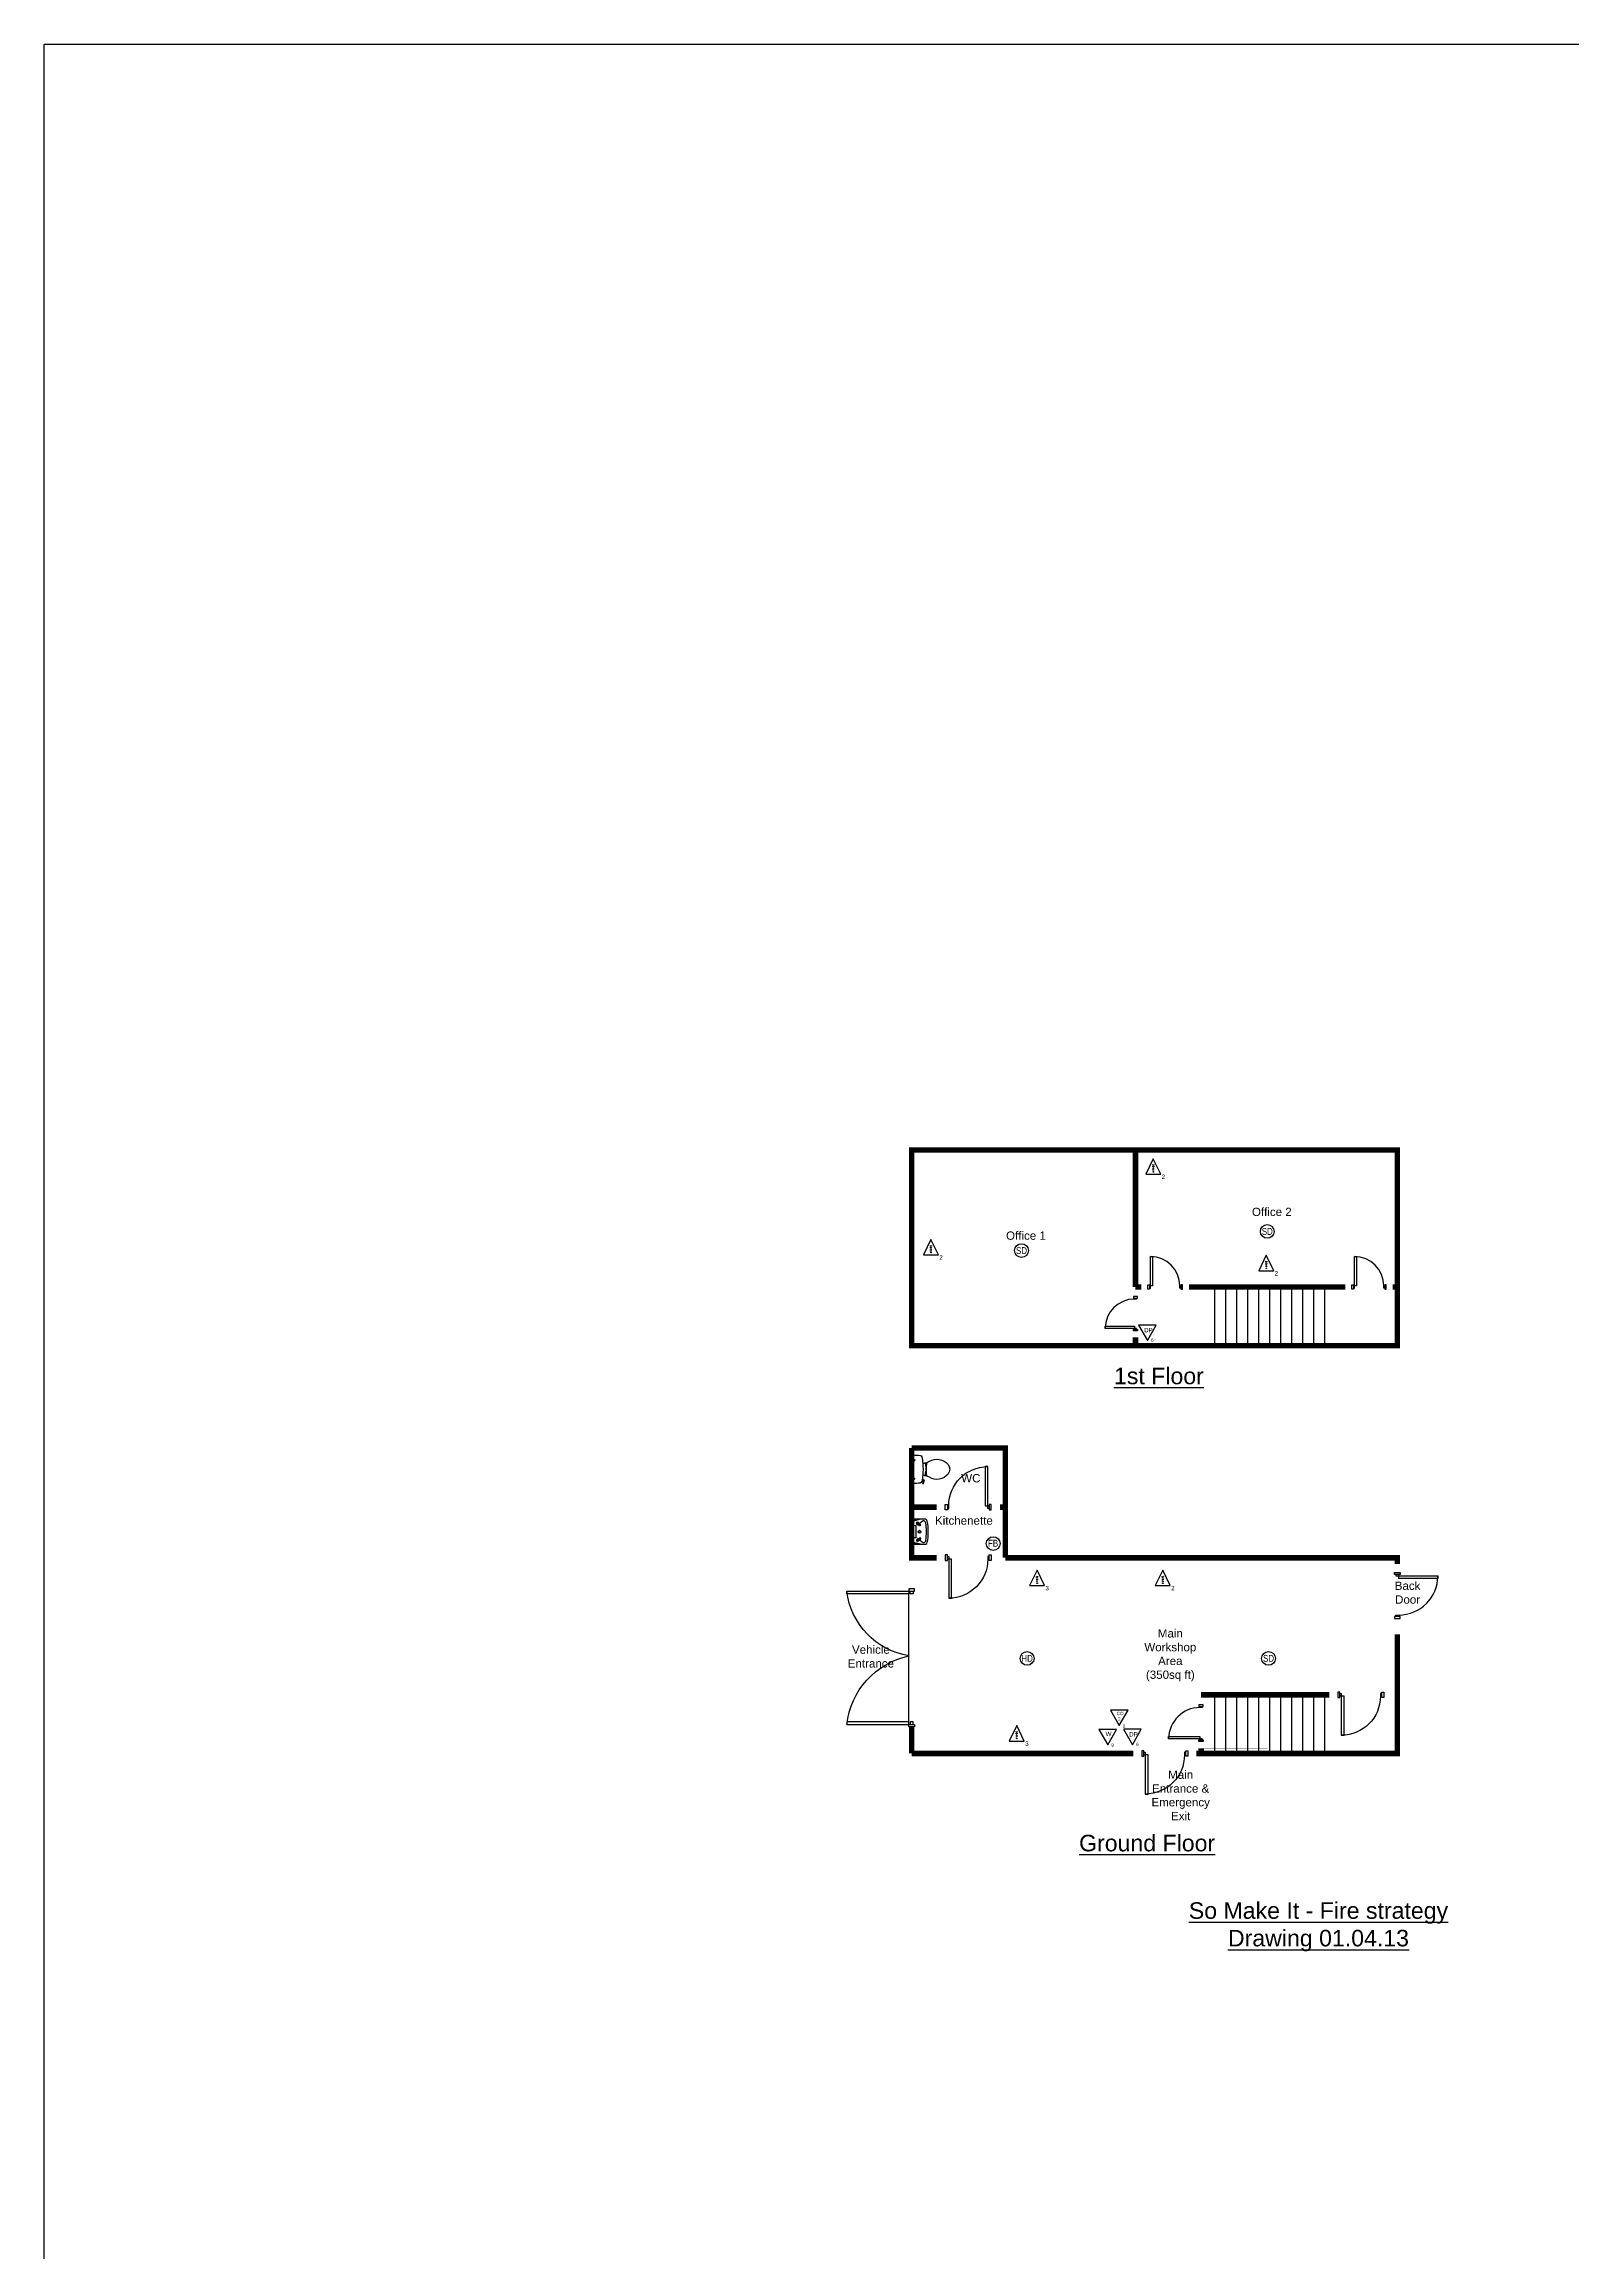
# Model space of a CAD drawing. Extents: x 174723 to 417084, y 13529 to 78714.
# Drawn here: x 174723 to 202439, y 38667 to 78714 of the extents above; entities that cross this region are included whole.
import ezdxf
from ezdxf.enums import TextEntityAlignment as Align

# ---------------------------------------------------------------- set-up
doc = ezdxf.new("R2010")
doc.units = 0
doc.linetypes.add('ACAD_ISO03W100', pattern=[30, 12, -18])
doc.layers.get('0').update_dxf_attribs({"linetype": 'CONTINUOUS'})
for name, color, linetype in [('230-FITTINGS', 1, 'CONTINUOUS'), ('240-PLUMBING', 1, 'CONTINUOUS'), ('E670-FIRE', 1, 'CONTINUOUS'), ('ROOM_TEXT', 1, 'CONTINUOUS'), ('WALLS', 7, 'CONTINUOUS')]:
    doc.layers.add(name, color=color, linetype=linetype)
doc.styles.add('HCF_STANDARD', font='ARIALN.TTF')
doc.styles.add('ROOM_TEXT', font='arial.ttf')
doc.styles.get("Standard").update_dxf_attribs({"font": 'arial.ttf'})

# ---------------------------------------------------------------- blocks, each defined once
blk = doc.blocks.new('WC-PAN')
at = {"layer": '240-PLUMBING'}
for p, q in [((248, 0), (-248, 0)), ((-142, -45), (-184, -45)), ((-163, -66), (-163, -24)), ((-111, -200), (-111, -230)), ((-101, -250), (-57, -250)), ((-101, -271), (-101, -250)), ((-67, -250), (-67, -268)), ((-57, -250), (-57, -267)), ((-57, -255), (-35, -255)), ((-35, -255), (-35, -260)), ((-35, -260), (35, -260)), ((57, -255), (35, -255)), ((35, -255), (35, -260)), ((101, -250), (57, -250)), ((57, -250), (57, -266)), ((67, -250), (67, -267)), ((101, -270), (101, -250)), ((111, -230), (111, -200)), ((193, -45), (153, -45)), ((173, -65), (173, -25)), ((179, -192), (183, -206)), ((182, -202), (210, -196)), ((211, -197), (209, -187)), ((262, -216), (210, -224)), ((222, -205), (259, -200)), ((265, -204), (266, -210))]:
    blk.add_line(p, q, dxfattribs=at)
for centre in [(-163, -45), (173, -45)]:
    blk.add_circle(centre, 12, dxfattribs=at)
for centre, radius, start, end in [((-214, -27), 43.4, 141.7698, 181.0192), ((893, -28), 1150, 180, 186.3309), ((-217, -151), 34, 186.3309, 259.2904), ((0, 995), 1200, 259.2904, 264.6981), ((80, -456), 263, 148.9077, 230.8792), ((241, -553), 450, 146.1571, 148.9077), ((-240, -230), 129, 326.1571, 0), ((-101, -292), 20, 96.9358, 142.58), ((0, 993), 1198, 264.6981, 275.3019), ((9, -1191), 926, 84.3005, 96.9358), ((-80, -456), 263, 309.1208, 31.0923), ((99, -289), 20, 37.7817, 84.3005), ((0, 995), 1200, 275.3019, 280.7271), ((240, -230), 129, 180, 213.8429), ((-241, -553), 450, 31.0923, 33.8429), ((207, -199), 25, 195.9272, 278.4779), ((221, -195), 10, 191.8886, 277.2238), ((217, -151), 33.5, 280.7271, 353.6509), ((214, -27), 43.4, 358.9808, 38.2302), ((-893, -28), 1150, 353.6509, 360), ((260, -205), 5, 15.7398, 97.2238), ((262, -211), 5, 278.4779, 15.7398), ((0, -555), 135, 230.8792, 309.1208)]:
    blk.add_arc(centre, radius, start, end, dxfattribs=at)
blk = doc.blocks.new('BASIN-450X300')
at = {"layer": '240-PLUMBING'}
for p, q in [((-241, 0), (241, 0)), ((-241, 0), (-241, -12)), ((241, -12), (241, 0)), ((-241, -12), (183, -12)), ((-225, -161), (-210, -19)), ((-225, -24), (-225, -256)), ((-225, -161), (-194, -34)), ((-213, -12), (-202, -12)), ((202, -12), (-202, -12)), ((187, -28), (-187, -28)), ((-163, -121), (-132, -160)), ((-128, -104), (-152, -89)), ((-144, -106), (-113, -145)), ((-108, -77), (-110, -44)), ((83, -72), (-83, -72)), ((108, -77), (110, -44)), ((144, -106), (113, -145)), ((128, -104), (152, -89)), ((163, -121), (132, -160)), ((225, -161), (194, -34)), ((213, -12), (202, -12)), ((225, -161), (210, -19)), ((213, -12), (241, -12)), ((225, -161), (213, -50)), ((225, -256), (225, -24))]:
    blk.add_line(p, q, dxfattribs=at)
for centre, radius in [((-161, -105), 16.4), ((-161, -105), 12.1), ((0, -141), 26.1), ((0, -141), 18.1), ((161, -105), 16.4), ((161, -105), 12.1)]:
    blk.add_circle(centre, radius, dxfattribs=at)
for centre, radius, start, end in [((-213, -24), 12.1, 90, 180), ((-184, -239), 44.6, 201.8532, 259.5182), ((-202, -20), 8.04, 90, 173.8298), ((-190, -212), 8.04, 153.5464, 180.3778), ((-153, -212), 44.6, 180.3778, 259.5182), ((166, -434), 428, 136.9378, 148.129), ((-187, -36), 8.04, 90, 166.373), ((0, 787), 1087, 259.8409, 280.1591), ((0, 815), 1083, 261.4447, 278.5553), ((-122, -153), 12.1, 218.446, 38.446), ((330, -488), 589, 140.8108, 141.5853), ((-132, -111), 8.04, 320.8108, 61.1683), ((-100, -75), 8.04, 193.022, 316.1384), ((330, -488), 589, 135.3742, 136.1384), ((-83, -80), 8.04, 90, 135.3742), ((-83, -80), 8.04, 90, 135.3742), ((83, -80), 8.04, 44.6258, 90), ((83, -80), 8.04, 44.6258, 90), ((-330, -488), 589, 43.8616, 44.6258), ((100, -75), 8.04, 223.8616, 346.978), ((122, -153), 12.1, 141.554, 321.554), ((132, -111), 8.04, 118.8317, 219.1892), ((-330, -488), 589, 38.4147, 39.1892), ((-166, -434), 428, 31.871, 43.0622), ((153, -212), 44.6, 280.4818, 359.6222), ((187, -36), 8.04, 13.627, 90), ((184, -239), 44.6, 280.4818, 338.1468), ((190, -212), 8.04, 359.6222, 26.4536), ((202, -20), 8.04, 6.1702, 90), ((213, -24), 12.1, 0, 90)]:
    blk.add_arc(centre, radius, start, end, dxfattribs=at)
blk = doc.blocks.new('SINGLE_DOOR')
at = {"linetype": 'CONTINUOUS'}
for points in [[(38233, 49540), (38233, 49578), (38333, 49578), (38333, 49540)], [(38258, 49540), (38258, 49516), (38308, 49516), (38308, 49540)], [(38233, 48781), (38233, 48743), (38333, 48743), (38333, 48781)], [(38258, 48781), (38258, 48806), (38308, 48806), (38308, 48781)]]:
    blk.add_lwpolyline(points, close=True, dxfattribs=at)
blk.add_lwpolyline([(38308, 49466), (38308, 49516), (39018, 49516), (39018, 49466)], close=True)
blk.add_arc((38308, 49516), 710, 270, 360)
blk = doc.blocks.new('EF-HD')
at = {"color": 0, "linetype": 'BYBLOCK'}
blk.add_circle((0, 0), 2.5, dxfattribs=at)
at = {"color": 7, "style": 'HCF_STANDARD'}
for tag, p in [('IR', (-4.16, 2.54)), ('R', (4.16, 2.54))]:
    blk.add_attdef(tag, text='', height=2.5, dxfattribs=at).set_placement(p, align=Align.MIDDLE)
blk = doc.blocks.new('EF-SD')
at = {"color": 0, "linetype": 'BYBLOCK'}
blk.add_circle((0, 0), 2.5, dxfattribs=at)
at = {"color": 7, "style": 'HCF_STANDARD'}
for tag, p in [('I/O', (4.56, 2.17)), ('B', (4.71, -2.42))]:
    blk.add_attdef(tag, text='', height=2.5, dxfattribs=at).set_placement(p, align=Align.MIDDLE)

msp = doc.modelspace()

# ---------------------------------------------------------------- hatches: boundary and pattern name
at = {"linetype": 'ACAD_ISO03W100'}
h = msp.add_hatch(color=256, dxfattribs=at)
h.paths.add_polyline_path([(194840.57, 58265.088), (194849.748, 58265.088), (194849.748, 58254.768), (194840.57, 58254.768)])
h.paths.add_polyline_path([(194834.452, 58388.163), (194854.337, 58388.163), (194848.983, 58286.874), (194839.805, 58286.874)])
h = msp.add_hatch(color=256, dxfattribs=at)
h.paths.add_polyline_path([(190806.466, 56799.926), (190815.644, 56799.926), (190815.644, 56789.606), (190806.466, 56789.606)])
h.paths.add_polyline_path([(190800.347, 56923.001), (190820.232, 56923.001), (190814.879, 56821.712), (190805.701, 56821.712)])
h = msp.add_hatch(color=256, dxfattribs=at)
h.paths.add_polyline_path([(196891.16, 56512.639), (196900.337, 56512.639), (196900.337, 56502.319), (196891.16, 56502.319)])
h.paths.add_polyline_path([(196885.041, 56635.714), (196904.926, 56635.714), (196899.573, 56534.425), (196890.395, 56534.425)])
h = msp.add_hatch(color=256, dxfattribs=at)
h.paths.add_polyline_path([(192732.677, 50803.158), (192741.855, 50803.158), (192741.855, 50792.838), (192732.677, 50792.838)])
h.paths.add_polyline_path([(192726.559, 50926.233), (192746.444, 50926.233), (192741.09, 50824.945), (192731.912, 50824.945)])
h = msp.add_hatch(color=256, dxfattribs=at)
h.paths.add_polyline_path([(195013.703, 50803.158), (195022.881, 50803.158), (195022.881, 50792.838), (195013.703, 50792.838)])
h.paths.add_polyline_path([(195007.584, 50926.233), (195027.469, 50926.233), (195022.116, 50824.945), (195012.938, 50824.945)])
h = msp.add_hatch(color=256, dxfattribs=at)
h.paths.add_polyline_path([(192364.09, 47981.592), (192373.268, 47981.592), (192373.268, 47971.272), (192364.09, 47971.272)])
h.paths.add_polyline_path([(192357.972, 48104.668), (192377.857, 48104.668), (192372.503, 48003.379), (192363.325, 48003.379)])

# ---------------------------------------------------------------- linework, layer by layer
for p, q in [((194844.389, 58496.002), (194708.911, 58216.316)), ((194979.866, 58216.316), (194844.389, 58496.002)), ((194708.911, 58216.316), (194979.866, 58216.316)), ((190810.285, 57030.84), (190674.807, 56751.154)), ((190945.762, 56751.154), (190810.285, 57030.84)), ((190674.807, 56751.154), (190945.762, 56751.154)), ((196894.979, 56743.553), (196759.501, 56463.868)), ((197030.456, 56463.868), (196894.979, 56743.553)), ((196759.501, 56463.868), (197030.456, 56463.868)), ((194578.283, 55478.699), (194737.669, 55199.059)), ((194899.22, 55478.146), (194579.22, 55478.146)), ((194737.669, 55199.059), (194899.22, 55478.146)), ((192736.496, 51034.073), (192601.018, 50754.387)), ((192871.973, 50754.387), (192736.496, 51034.073)), ((195017.522, 51034.073), (194882.044, 50754.387)), ((195152.999, 50754.387), (195017.522, 51034.073)), ((192601.018, 50754.387), (192871.973, 50754.387)), ((194882.044, 50754.387), (195152.999, 50754.387)), ((194066.504, 48493.516), (194226.504, 48213.516)), ((194386.504, 48493.516), (194066.504, 48493.516)), ((194226.504, 48213.516), (194386.504, 48493.516)), ((192367.909, 48212.507), (192232.431, 47932.821)), ((192503.387, 47932.821), (192367.909, 48212.507)), ((193859.583, 48144.631), (194019.999, 47864.452)), ((194179.999, 48144.452), (193859.583, 48144.631)), ((194019.999, 47864.452), (194179.999, 48144.452)), ((194307.17, 48146.386), (194466.557, 47866.747)), ((194628.107, 48145.833), (194308.107, 48145.833)), ((194466.557, 47866.747), (194628.107, 48145.833)), ((192232.431, 47932.821), (192503.387, 47932.821))]:
    msp.add_line(p, q)
for p, q in [((194839.805, 58286.874), (194834.452, 58388.163)), ((194848.983, 58286.874), (194839.805, 58286.874)), ((194840.57, 58265.088), (194849.748, 58265.088)), ((194840.57, 58254.768), (194840.57, 58265.088)), ((194849.748, 58254.768), (194840.57, 58254.768)), ((194854.337, 58388.163), (194848.983, 58286.874)), ((194849.748, 58265.088), (194849.748, 58254.768)), ((190805.701, 56821.712), (190800.347, 56923.001)), ((190820.232, 56923.001), (190814.879, 56821.712)), ((190814.879, 56821.712), (190805.701, 56821.712)), ((190806.466, 56799.926), (190815.644, 56799.926)), ((190806.466, 56789.606), (190806.466, 56799.926)), ((190815.644, 56789.606), (190806.466, 56789.606)), ((190815.644, 56799.926), (190815.644, 56789.606)), ((196890.395, 56534.425), (196885.041, 56635.714)), ((196899.573, 56534.425), (196890.395, 56534.425)), ((196891.16, 56512.639), (196900.337, 56512.639)), ((196891.16, 56502.319), (196891.16, 56512.639)), ((196900.337, 56502.319), (196891.16, 56502.319)), ((196904.926, 56635.714), (196899.573, 56534.425)), ((196900.337, 56512.639), (196900.337, 56502.319)), ((192731.912, 50824.945), (192726.559, 50926.233)), ((192746.444, 50926.233), (192741.09, 50824.945)), ((195012.938, 50824.945), (195007.584, 50926.233)), ((195027.469, 50926.233), (195022.116, 50824.945)), ((192741.09, 50824.945), (192731.912, 50824.945)), ((192732.677, 50803.158), (192741.855, 50803.158)), ((192732.677, 50792.838), (192732.677, 50803.158)), ((192741.855, 50792.838), (192732.677, 50792.838)), ((192741.855, 50803.158), (192741.855, 50792.838)), ((195022.116, 50824.945), (195012.938, 50824.945)), ((195013.703, 50803.158), (195022.881, 50803.158)), ((195013.703, 50792.838), (195013.703, 50803.158)), ((195022.881, 50792.838), (195013.703, 50792.838)), ((195022.881, 50803.158), (195022.881, 50792.838)), ((192363.325, 48003.379), (192357.972, 48104.668)), ((192377.857, 48104.668), (192372.503, 48003.379)), ((192372.503, 48003.379), (192363.325, 48003.379)), ((192364.09, 47981.592), (192373.268, 47981.592)), ((192364.09, 47971.272), (192364.09, 47981.592)), ((192373.268, 47971.272), (192364.09, 47971.272)), ((192373.268, 47981.592), (192373.268, 47971.272))]:
    msp.add_line(p, q, dxfattribs=at)
for points, const_width in [([(190462.258, 55103.949), (199272.256, 55103.949), (199272.256, 58653.954), (190462.258, 58653.954), (190462.258, 55103.949)], 100), ([(194522.256, 56168.954), (194522.256, 58653.954)], 100), ([(194629.931, 56168.953), (194522.256, 56168.954)], 100), ([(198329.209, 56168.954), (195489.999, 56168.956)], 100), ([(199272.256, 56168.954), (199189.277, 56168.954)], 100), ([(194522.256, 55103.949), (194522.256, 55254.346)], 100), ([(190915.502, 51256.848), (190462.258, 51256.848), (190462.258, 53249.679)], 100), ([(190462.258, 53249.679), (192162.258, 53249.679), (192162.258, 51256.848)], 100), ([(190915.501, 52175.332), (190462.258, 52175.332)], 100), ([(192062.258, 52175.333), (192162.258, 52175.333)], 100), ([(199272.256, 51146.848), (199272.256, 51256.848), (192162.258, 51256.848)], 100), ([(190915.502, 51256.848), (190462.258, 51256.848), (190462.258, 50691.846)], 1), ([(192162.258, 51256.848), (192062.258, 51256.848)], 1), ([(195712.255, 47706.843), (199272.256, 47706.843), (199272.256, 49869.351)], 100), ([(198037.5, 48771.848), (195712.255, 48771.848)], 100), ([(195712.255, 48715.362), (195712.255, 48771.848)], 1), ([(199184.256, 48771.848), (199272.256, 48771.848)], 1), ([(190462.258, 47706.843), (190462.258, 48191.843)], 100), ([(190462.258, 47706.843), (194482.258, 47706.843)], 100), ([(194482.258, 47707.468), (194482.258, 47837.468), (194137.258, 47837.468), (194137.258, 47706.843)], 1), ([(195712.255, 47706.843), (195629.014, 47706.843)], 100), ([(195712.255, 47706.843), (195712.255, 47797.957)], 100)]:
    msp.add_lwpolyline(points, dxfattribs=dict(const_width=const_width))
for points in [[(195954.234, 56168.954), (195954.234, 55103.949)], [(196154.234, 56168.954), (196154.234, 55103.949)], [(196354.234, 56168.954), (196354.234, 55103.949)], [(196554.234, 56168.954), (196554.234, 55103.949)], [(196754.234, 56168.954), (196754.234, 55103.949)], [(196754.234, 56168.954), (196754.234, 55103.949)], [(196954.234, 56168.954), (196954.234, 55103.949)], [(196954.234, 56168.954), (196954.234, 55103.949)], [(197154.234, 56168.954), (197154.234, 55103.949)], [(197354.234, 56168.954), (197354.234, 55103.949)], [(197354.234, 56168.954), (197354.234, 55103.949)], [(197554.234, 56168.954), (197554.234, 55103.949)], [(197754.234, 56168.954), (197754.234, 55103.949)], [(197954.234, 56168.954), (197954.234, 55103.949)], [(195954.234, 48771.848), (195954.234, 47706.843)], [(196154.234, 48771.848), (196154.234, 47706.843)], [(196354.234, 48771.848), (196354.234, 47706.843)], [(196554.234, 48771.848), (196554.234, 47706.843)], [(196754.234, 48771.848), (196754.234, 47706.843)], [(196754.234, 48771.848), (196754.234, 47706.843)], [(196954.234, 48771.848), (196954.234, 47706.843)], [(196954.234, 48771.848), (196954.234, 47706.843)], [(197154.234, 48771.848), (197154.234, 47706.843)], [(197354.234, 48771.848), (197354.234, 47706.843)], [(197354.234, 48771.848), (197354.234, 47706.843)], [(197554.234, 48771.848), (197554.234, 47706.843)], [(197754.234, 48771.848), (197754.234, 47706.843)], [(197954.234, 48771.848), (197954.234, 47706.843)]]:
    msp.add_lwpolyline(points)
at = {"linetype": 'ACAD_ISO03W100', "const_width": 1}
for points in [[(199189.277, 56168.954), (199189.277, 55187.548), (198329.209, 55187.548), (198329.209, 56168.954)], [(195712.255, 48715.362), (196912.255, 48715.362), (196912.255, 47797.957), (195712.255, 47797.957)]]:
    msp.add_lwpolyline(points, dxfattribs=at)
at = {"layer": 'E670-FIRE'}
msp.add_circle((191940.938, 51514.243), 125, dxfattribs=at)
at = {"layer": 'ROOM_TEXT'}
msp.add_line((190412.258, 48279.843), (190412.258, 50603.846), dxfattribs=at)
for points in [[(190412.258, 50653.846), (190412.258, 50603.846), (189284.558, 50603.845), (189284.558, 50653.845)], [(190512.258, 50653.846), (190512.258, 50691.846), (190412.258, 50691.846), (190412.258, 50653.846)], [(190487.258, 50653.846), (190487.258, 50603.846), (190437.258, 50603.846), (190437.258, 50653.846)], [(190412.258, 48229.843), (190412.258, 48279.843), (189284.558, 48279.843), (189284.558, 48229.843)], [(190512.258, 48229.843), (190512.258, 48191.843), (190412.258, 48191.843), (190412.258, 48229.843)], [(190487.258, 48229.843), (190487.258, 48279.843), (190437.258, 48279.843), (190437.258, 48229.843)]]:
    msp.add_lwpolyline(points, close=True, dxfattribs=at)
at = {"layer": 'ROOM_TEXT', "extrusion": (0, 0, -1)}
for centre, radius, start, end in [((-190630.988, 50817.143), 1356.297, 279.2806267, 353.0848407), ((-190714.182, 48072.376), 1438.27, 6.2855531, 77.882249)]:
    msp.add_arc(centre, radius, start, end, dxfattribs=at)
at = {"layer": 'WALLS'}
msp.add_lwpolyline([(174722.889, 78713.982), (282666.062, 78713.982), (282666.062, 13528.961), (174722.889, 13528.961)], close=True, dxfattribs=at)

# ---------------------------------------------------------------- block references
at = {"layer": '230-FITTINGS', "rotation": 90.00000000000001}
msp.add_blockref('BASIN-450X300', (190462.258, 51729.576), dxfattribs=at)
at = {"layer": '240-PLUMBING', "xscale": -1, "rotation": 90}
msp.add_blockref('WC-PAN', (190462.258, 52862.405), dxfattribs=at)
at = {"layer": 'E670-FIRE'}
ref = msp.add_blockref('EF-SD', (196912.41, 57177.079), dxfattribs=dict(at, xscale=50, yscale=50, zscale=50))
ref.add_attrib('?', 'SD', dxfattribs={"layer": '0', "color": 7, "height": 125, "style": 'HCF_STANDARD'}).set_placement((196912.41, 57177.079), align=Align.MIDDLE)
ref = msp.add_blockref('EF-SD', (192454.588, 56829.179), dxfattribs=dict(at, xscale=50, yscale=50, zscale=50))
ref.add_attrib('?', 'SD', dxfattribs={"layer": '0', "color": 7, "height": 125, "style": 'HCF_STANDARD'}).set_placement((192454.588, 56829.179), align=Align.MIDDLE)
ref = msp.add_blockref('EF-HD', (192556.253, 49432.408), dxfattribs=dict(at, xscale=50, yscale=50, zscale=50))
ref.add_attrib('?', 'HD', dxfattribs={"layer": '0', "color": 7, "height": 125, "style": 'HCF_STANDARD'}).set_placement((192556.253, 49432.408), align=Align.MIDDLE)
ref = msp.add_blockref('EF-SD', (196936.101, 49432.408), dxfattribs=dict(at, xscale=50, yscale=50, zscale=50))
ref.add_attrib('?', 'SD', dxfattribs={"layer": '0', "color": 7, "height": 125, "style": 'HCF_STANDARD'}).set_placement((196936.101, 49432.408), align=Align.MIDDLE)
at = {"layer": 'ROOM_TEXT'}
for p, xscale, yscale, zscale, rotation in [((231930.658, 27456.939), 0.75, 0.75, 0.75, 90), ((235629.936, 27456.939), 0.75, 0.75, 0.75, 90), ((223234.271, 92555.073), 0.75, 0.75, 0.75, 180), ((226338.404, 87585.398), 0.8, 0.8, 0.8, 180)]:
    msp.add_blockref('SINGLE_DOOR', p, dxfattribs=dict(at, xscale=xscale, yscale=yscale, zscale=zscale, rotation=rotation))
at = {"layer": 'ROOM_TEXT', "xscale": -1}
for p, rotation in [((142327.956, 13892.647), 270), ((240649.803, 89541.333), 90), ((247771.801, 87054.533), 90), ((244216.56, 85989.528), 90)]:
    msp.add_blockref('SINGLE_DOOR', p, dxfattribs=dict(at, rotation=rotation))
at = {"layer": 'ROOM_TEXT'}
msp.add_blockref('SINGLE_DOOR', (160989.571, 1412.546), dxfattribs=at)

# ---------------------------------------------------------------- texts
at = {"linetype": 'ACAD_ISO03W100'}
for s, height, p in [('2', 80, (194996.53, 58129.531)), ('2', 80, (190962.426, 56664.368)), ('2', 80, (197047.119, 56377.082)), ('3', 80, (192888.637, 50667.601)), ('2', 80, (195169.663, 50667.601)), ('CO', 60, (194179.693, 48402.585)), ('W', 80, (193980.632, 48023.354)), ('2', 60, (194205.601, 48302.003)), ('2', 60, (194292.936, 48175.617)), ('3', 80, (192520.05, 47846.035)), ('9', 60, (194082.983, 47826.922))]:
    msp.add_text(s, height=height, dxfattribs=at).set_placement(p)
for s, height, p in [('DP', 80, (194678.575, 55347.218)), ('6', 60, (194804.115, 55174.661)), ('DP', 80, (194407.462, 48014.906)), ('6', 60, (194533.003, 47842.349))]:
    msp.add_text(s, height=height).set_placement(p)
at = {"char_height": 300, "width": 5087.49975, "attachment_point": 2, "style": 'ROOM_TEXT'}
for s, insert in [('{\\L1st Floor}', (194947.154, 54705.133)), ('{\\LGround Floor}', (194733.152, 46232.191)), ('{\\LSo Make It - Fire strategy Drawing 01.04.13}', (197842.016, 45008.135))]:
    msp.add_mtext(s, dxfattribs=dict(at, insert=insert))
at = {"color": 7, "style": 'HCF_STANDARD'}
msp.add_attdef('FB', text='', height=125, dxfattribs=at).set_placement((191937.87, 51520.531), align=Align.MIDDLE)
at = {"layer": 'ROOM_TEXT', "char_height": 150, "attachment_point": 2, "style": 'ROOM_TEXT'}
for s, insert, width in [('Office 2', (196995.814, 57606.754), 1065.82009), ('Office 1', (192535.006, 57175.834), 1065.82009), ('WC', (191535.25, 52775.671), 308.21023), ('Kitchenette', (191409.278, 52007.179), 1065.82009), ('Back\\PDoor', (199458.798, 50824.505), 773.48415), ('Vehicle Entrance', (189721.998, 49666.139), 1065.82009), ('Main Workshop Area\\P(350sq ft)', (195154.246, 49961.361), 1065.82009), ('Main Entrance & Emergency Exit', (195342.044, 47397.241), 1065.82009)]:
    msp.add_mtext(s, dxfattribs=dict(at, insert=insert, width=width))

doc.saveas('drawing.dxf')
